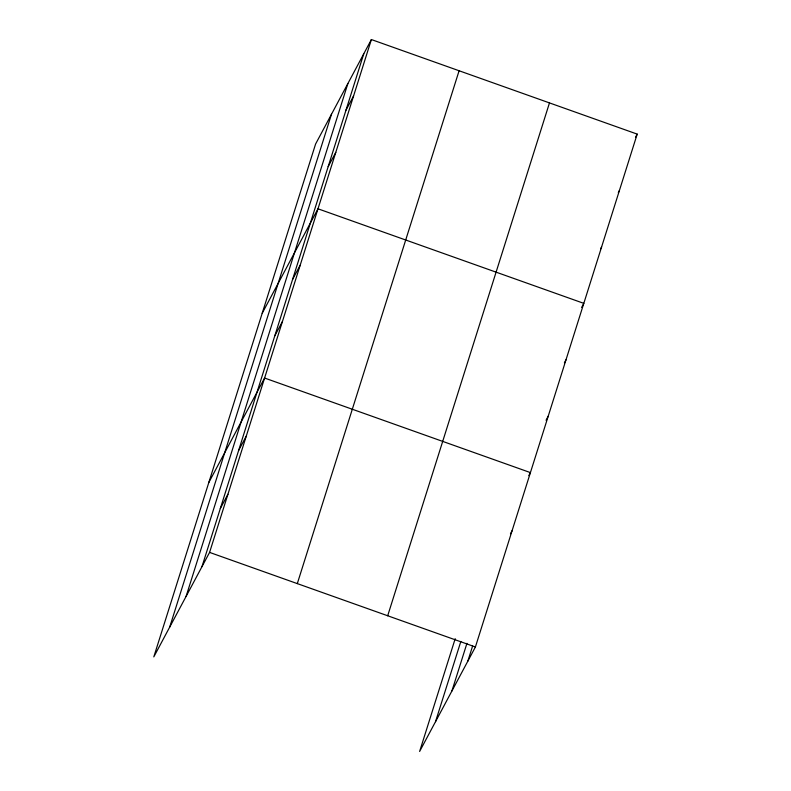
<?xml version="1.0" encoding="UTF-8"?>
<svg xmlns="http://www.w3.org/2000/svg" width="791" height="791" viewBox="0 0 791 791"><rect width="100%" height="100%" fill="white"/><g stroke="black" fill="none" stroke-linecap="round" stroke-linejoin="round"><path stroke-width="1.19" d="M169.699 627.105L331.488 114.25M186.083 596.424L347.872 83.569M201.982 566.643L363.771 53.788M371.375 39.55L315.589 144.031L153.8 656.886L209.585 552.405L371.375 39.55L637.2 134.114L475.411 646.969L419.625 751.45L455.201 638.693M297.307 583.61L459.096 70.755M387.689 615.764L549.478 102.909M435.525 721.669L460.837 641.461M451.908 690.988L466.947 643.33M467.817 661.207L472.583 646.099M345.974 110.196L353.577 95.968M328.176 166.614L335.78 152.376M262.197 313.266L317.982 208.794L583.807 303.358L581.642 307.422M292.581 279.441L300.185 265.203M274.784 335.859L282.387 321.621M208.804 482.51L264.59 378.039L530.425 472.603L528.793 475.648M238.655 450.395L246.258 436.157M220.323 508.514L227.917 494.286M635.568 137.169L637.2 134.114M618.315 192.569L619.402 190.532M600.527 248.977L601.605 246.95M564.388 362.822L566.02 359.776M546.047 420.258L548.222 416.185M510.462 533.777L512.084 530.721M209.585 552.405L475.411 646.969"/></g></svg>
